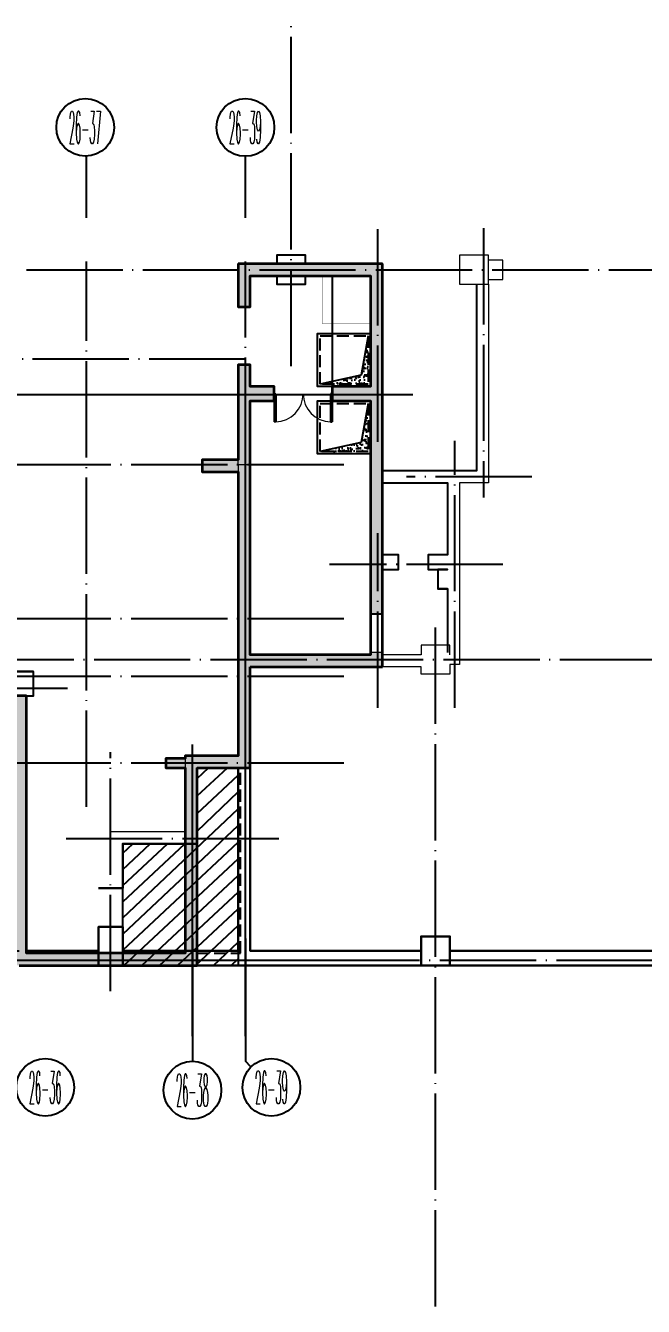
# Model space of a CAD drawing. Extents: x 115549 to 768939, y -502199 to 402497.
# Drawn here: x 334666 to 347502, y -422356 to -395750 of the extents above; entities that cross this region are included whole.
import ezdxf
from ezdxf.enums import TextEntityAlignment as Align

# ---------------------------------------------------------------- set-up
doc = ezdxf.new("R2010")
doc.units = 0
doc.header["$LTSCALE"] = 1000
doc.header["$MEASUREMENT"] = 0
for name, pattern in [('__DASH', [0.35, 0.25, -0.1]), ('DASH', [0.35, 0.25, -0.1]), ('DOTE', [2.4200000000000004, 2, -0.2, 0.02, -0.2])]:
    doc.linetypes.add(name, pattern=pattern)
for name, color, linetype in [('AXIS', 3, 'Continuous'), ('AXIS_TEXT', 7, 'Continuous'), ('COLUMN', 9, 'Continuous'), ('DOTE', 16, 'DOTE'), ('nuan', 6, 'Continuous'), ('人防集水坑', 6, 'Continuous'), ('人防－WINDOW', 4, 'Continuous')]:
    doc.layers.add(name, color=color, linetype=linetype)
for name, color, linetype, lineweight in [('renWALL', 8, 'Continuous', 9), ('WALL', 150, 'Continuous', 30), ('主楼剪力墙', 212, 'Continuous', 5), ('砼墙', 3, 'Continuous', 35)]:
    doc.layers.add(name, color=color, linetype=linetype, lineweight=lineweight)
doc.styles.add('_TCH_AXIS', font='COMPLEX', dxfattribs={"bigfont": 'GBCBIG'})
doc.styles.add('COMPLEX', font='COMPLEX')

# ---------------------------------------------------------------- blocks, each defined once
blk = doc.blocks.new('qiangzh3333')
at = {"layer": 'COLUMN', "color": 8}
for points in [[(503148651.0353454, 3697103396.178967), (503148651.0352707, 3697099521.19594), (503148200.5801384, 3697099521.19594), (503146700.5802074, 3697099521.19594), (503146700.58025, 3697101121.178965), (503146700.5803218, 3697103821.178967), (503145101.0466595, 3697103821.178967), (503145101.0466595, 3697103996.178967), (503144501.0466595, 3697103996.178967), (503144501.0466595, 3697103821.178968), (503143700.5804388, 3697103821.178968), (503143700.5804074, 3697102921.178977), (503143950.5804074, 3697102921.178969), (503143950.5804301, 3697103571.178968), (503144501.0466595, 3697103571.178968), (503144501.0466595, 3697103396.178967), (503145101.0466595, 3697103396.178967), (503145101.0466595, 3697103571.178967), (503146450.5803152, 3697103571.178967), (503146450.580254, 3697101271.178967), (503145650.580349, 3697101271.178968), (503145650.5803489, 3697100971.178968), (503146450.580246, 3697100971.178967), (503146450.5802041, 3697099396.195944), (503146450.5801555, 3697097571.195944), (503146450.5801461, 3697097221.178482), (503146450.5801282, 3697096546.178976), (503146700.5801282, 3697096546.178969), (503146700.5801421, 3697097071.178478), (503146700.5801528, 3697097471.178478), (503146700.5801528, 3697097471.19594), (503147030.8249812, 3697097471.19594), (503147030.8249812, 3697097771.19594), (503146700.5801608, 3697097771.19594), (503146700.5802007, 3697099271.19594), (503148050.5801376, 3697099271.19594), (503148050.5801283, 3697097771.19594), (503147650.8249812, 3697097771.19594), (503147650.8249812, 3697097471.19594), (503148050.5801259, 3697097471.19594), (503148050.5801259, 3697097471.178478), (503147850.5801435, 3697097471.178478), (503147850.5801435, 3697097071.178478), (503148050.580121, 3697097071.178478), (503148050.5801048, 3697095746.178967)], [(503140800.5802925, 3697089546.372493), (503139300.5681702, 3697089546.372493), (503139300.5681702, 3697092771.372493), (503139300.5681702, 3697094846.366467), (503139450.5681702, 3697094846.366467), (503139450.5681702, 3697095346.366467), (503139050.5681702, 3697095346.366467), (503139050.5681702, 3697094846.366467), (503139050.5681702, 3697092771.372493), (503139050.5681702, 3697089546.372493), (503139150.5799274, 3697089546.372493)], [(503147501.0466595, 3697089246.296155), (503148101.0466595, 3697089246.296155)]]:
    blk.add_lwpolyline(points, dxfattribs=at)
at = {"layer": 'renWALL', "color": 8}
for points in [[(503148901.0466596, 3697103396.178967), (503148901.0466593, 3697103996.178967), (503148301.0466595, 3697103996.178967), (503148301.0466595, 3697103396.178967), (503148901.0466595, 3697103396.178967), (503148901.0353454, 3697103396.178967), (503148901.0352659, 3697099271.19594), (503148300.5801376, 3697099271.19594), (503148300.5801271, 3697097571.195939), (503148300.5801228, 3697097221.178476), (503148300.5801017, 3697095496.178967), (503148101.0466595, 3697095496.178967), (503148101.0466595, 3697095296.178967), (503147501.0466595, 3697095296.178967), (503147501.0466595, 3697095446.178965), (503146605.2153237, 3697095446.178965)], [(503148901.0466595, 3697103496.178967), (503149201.0353444, 3697103496.178967), (503149201.0353444, 3697103896.178967), (503148901.0466595, 3697103896.178967)], [(503148101.0466595, 3697095695.712412), (503148101.0466595, 3697095896.178967), (503147501.0466595, 3697095896.178967), (503147501.0466595, 3697095696.178965), (503146700.5801056, 3697095696.178965), (503146700.5801069, 3697095746.178969), (503146450.5801069, 3697095746.178976), (503146450.5801056, 3697095696.178966), (503143950.5801781, 3697095696.178966), (503143950.5803157, 3697099646.366464), (503143700.5803157, 3697099646.366473), (503143700.5801728, 3697095546.178971), (503143700.5801049, 3697093596.372005), (503142600.5802926, 3697093596.372005), (503142600.5802926, 3697092021.372493), (503141050.5802943, 3697092021.372493), (503141050.5802938, 3697091346.372493)], [(503146600.5801029, 3697095446.178966), (503143950.5801694, 3697095446.178966), (503143950.5801001, 3697093459.372001)], [(503142600.5802926, 3697092671.372493), (503142600.5802926, 3697092871.372493)]]:
    blk.add_lwpolyline(points, dxfattribs=at)
blk.add_lwpolyline([(503144450.5803489, 3697100971.178968), (503143950.5803394, 3697100971.178968), (503143950.5802933, 3697099646.366463), (503143700.5802933, 3697099646.366472), (503143700.5803447, 3697101121.178973), (503143700.5803656, 3697101721.178977), (503143950.5803656, 3697101721.178969), (503143950.5803499, 3697101271.178968), (503144450.580349, 3697101271.178968)], close=True, dxfattribs=at)
at = {"layer": 'WALL', "color": 8}
for points in [[(503143950.5799358, 3697093459.372494), (503143950.5799358, 3697089546.372493), (503147501.0466595, 3697089546.372493)], [(503141300.5802925, 3697089546.372493), (503143700.5799358, 3697089546.372493), (503143700.5799358, 3697093346.372005), (503142850.5802926, 3697093346.372005), (503142850.5802926, 3697091771.372493), (503141300.5802942, 3697091771.372493), (503141300.5802935, 3697090846.372493), (503140800.5802935, 3697090846.372493)], [(503141300.5802922, 3697089246.372493), (503141300.5802929, 3697090046.372492), (503140800.5802928, 3697090046.372493), (503140800.5802922, 3697089246.372493)], [(503139150.5799274, 3697089246.372493), (503139200.5681702, 3697089246.372493), (503141050.5802925, 3697089246.372493), (503143850.5799358, 3697089246.372493), (503147501.0466595, 3697089246.372493), (503147501.0466595, 3697089246.296155), (503147501.0466595, 3697089846.296155), (503148101.0466595, 3697089846.296155), (503148101.0466595, 3697089246.296155), (503148101.0466595, 3697089246.372493), (503155601.038847, 3697089246.372493)], [(503148101.0466595, 3697089546.372493), (503155601.038847, 3697089546.372493), (503155601.038847, 3697089846.296155), (503156201.038847, 3697089846.296155), (503156201.038847, 3697089546.372493), (503163701.038847, 3697089546.372493)]]:
    blk.add_lwpolyline(points, dxfattribs=at)
blk = doc.blocks.new('zhuloujlqtiangchong')
at = {"layer": '主楼剪力墙'}
h = blk.add_hatch(color=253, dxfattribs=at)
h.dxf.hatch_style = 1
h.paths.add_polyline_path([(725221.7657497525, 570851.1728439331), (725221.7657497525, 571001.1728439331), (727321.7657497525, 571001.1728439331), (727321.7657497525, 571651.1728439331), (727121.7657497525, 571651.1728439331), (727121.7657497525, 571201.1728439331), (724921.7657497525, 571201.1728439331), (724921.7657497525, 570851.1728439331), (724921.7657497525, 570601.1728439331), (725221.7657497525, 570601.1728439331)], flags=17)
h.paths.add_polyline_path([(724921.7657497525, 576801.1728439331), (724921.7657497525, 576451.1728439331), (724921.7657497525, 575351.1728439331), (724521.7657497525, 575351.1728439331), (721771.7657497525, 575351.1728439331), (721271.7657497525, 575351.1728439331), (721271.7657497525, 575101.1728439331), (721621.7657497525, 575101.1728439331), (721621.7657497525, 573601.1728439331), (721871.7657497525, 573601.1728439331), (721871.7657497525, 575101.1728439331), (724521.7657497525, 575101.1728439331), (725171.7657497525, 575101.1728439331), (725171.7657497525, 576551.1728439331), (726371.7650676966, 576551.1728439331), (727071.7657497525, 576551.1664104462), (727071.7657497525, 574901.1728439331), (727321.7657497525, 574901.1728439331), (727321.7657497525, 576701.1650314331), (727321.7657497525, 577341.1650314331), (729921.7657497525, 577341.1650314331), (729921.7657497525, 576701.1650314331), (729921.7657497525, 574901.1728439331), (730171.7657497525, 574901.1728439331), (730171.7657497525, 576551.1664104462), (730871.7664318085, 576551.1728439331), (732071.7657497525, 576551.1728439331), (732071.7657497525, 575101.1728439331), (732721.7657497525, 575101.1728439331), (732721.7657497525, 575351.1728439331), (732321.7657497525, 575351.1728439331), (732321.7657497525, 576801.1728439331), (730871.7652866244, 576801.1728439331), (730171.7657497525, 576801.1664104462), (730171.7657497525, 577591.1650314331), (727071.7657497525, 577591.1650314331), (727071.7657497525, 576801.1664104462), (726371.7662128806, 576801.1728439331)], flags=17)
h.paths.add_polyline_path([(732321.7657497525, 570851.1728439331), (732321.7657497525, 571201.1728439331), (730821.7657497525, 571201.1728439331), (730121.7657497525, 571201.1728439331), (730121.7657497525, 571501.1728439331), (729921.7657497525, 571501.1728439331), (729921.7657497525, 571001.1728439331), (730821.7657497525, 571001.1728439331), (732021.7657497525, 571001.1728439331), (732021.7657497525, 570851.1728439331), (732021.7657497525, 570601.1728439331), (732321.7657497525, 570601.1728439331)], flags=17)
h.paths.add_polyline_path([(735621.7657497525, 575101.1728439331), (735971.7657497525, 575101.1728439331), (735971.7657497525, 575351.1728439331), (735371.7657497525, 575351.1728439331), (735371.7657497525, 573601.1728439331), (735621.7657497525, 573601.1728439331)], flags=17)
h.paths.add_polyline_path([(740621.7657497525, 570751.1728439331), (740621.7657497525, 569201.1728439331), (739621.7657497525, 569201.1728439331), (739621.7657497525, 568951.1728439331), (740721.7657497525, 568951.1728439331), (741821.7657497525, 568951.1728439331), (741821.7657497525, 569201.1728439331), (740821.7657497525, 569201.1728439331), (740821.7657497525, 570751.1728439331), (741021.7657497525, 570751.1728439331), (741021.7657497525, 570951.1728439331), (740721.7657497525, 570951.1728439331), (740421.7657497525, 570951.1728439331), (740421.7657497525, 570751.1728439331)], flags=17)
h.paths.add_polyline_path([(750621.7657497525, 571001.1728439331), (751521.7501247525, 571001.1728439331), (751521.7501247525, 571501.1728439331), (751321.7501247525, 571501.1728439331), (751321.7501247525, 571201.1728439331), (750621.7657497525, 571201.1728439331), (749121.7657497525, 571201.1728439331), (749121.7657497525, 570851.1728439331), (749121.7657497525, 570601.1728439331), (749421.7657497525, 570601.1728439331), (749421.7657497525, 570851.1728439331), (749421.7657497525, 571001.1728439331)], flags=17)
h.paths.add_polyline_path([(756521.7501247525, 570851.1728439331), (756521.7501247525, 571201.1728439331), (754321.7501247525, 571201.1728439331), (754321.7501247525, 571651.1728439331), (754121.7501247525, 571651.1728439331), (754121.7501247525, 571001.1728439331), (756221.7501247525, 571001.1728439331), (756221.7501247525, 570851.1728439331), (756221.7501247525, 570601.1728439331), (756521.7501247525, 570601.1728439331)], flags=17)
h.paths.add_polyline_path([(759821.7501247525, 575101.1728439331), (760171.7501247525, 575101.1728439331), (760171.7501247525, 575351.1728439331), (759571.7501247525, 575351.1728439331), (759571.7501247525, 573601.1728439331), (759821.7501247525, 573601.1728439331)], flags=17)
h.paths.add_polyline_path([(728746.7657497525, 567401.1728439331), (728496.7657497525, 567401.1728439331), (728496.7657497525, 569051.1728439331), (728021.7657497525, 569051.1728439331), (728021.7657497525, 569251.1728439331), (728621.7657497525, 569251.1728439331), (729221.7657497525, 569251.1728439331), (729221.7657497525, 569051.1728439331), (728746.7657497525, 569051.1728439331)], flags=17)
h.paths.add_polyline_path([(752946.7501247525, 567401.1728439331), (752696.7501247525, 567401.1728439331), (752696.7501247525, 569051.1728439331), (752221.7501247525, 569051.1728439331), (752221.7501247525, 569251.1728439331), (752821.7501247525, 569251.1728439331), (753421.7501247525, 569251.1728439331), (753421.7501247525, 569051.1728439331), (752946.7501247525, 569051.1728439331)], flags=17)
h.paths.add_polyline_path([(740596.7657497525, 575101.1728439331), (740596.7657497525, 573451.1728439331), (740846.7657497525, 573451.1728439331), (740846.7657497525, 575101.1728439331), (741621.7657497525, 575101.1728439331), (741621.7657497525, 575351.1728439331), (739821.7657497525, 575351.1728439331), (739821.7657497525, 575101.1728439331)], flags=17)
h.paths.add_polyline_path([(721721.7657497525, 564051.1728439331), (721721.7657497525, 565101.1728434563), (721321.7657497525, 565101.1728439331), (721321.7657497525, 570451.1728439331), (721071.7657497525, 570451.1728439331), (721071.7657497525, 565101.1728439331), (717771.7657497525, 565101.1728439331), (717771.7657497525, 568951.1728439331), (718171.7657497525, 568951.1728439331), (718171.7657497525, 569151.1728439331), (717771.7657497525, 569151.1728439331), (717771.7657497525, 569201.1728439331), (716671.7657497525, 569201.1728439331), (716671.7657497525, 575101.1728439331), (717421.7657497525, 575101.1728439331), (717421.7657497525, 575351.1728439331), (716421.7657497525, 575351.1728439331), (716421.7657497525, 568951.1728439331), (717521.7657497525, 568951.1728439331), (717521.7657497525, 564851.1728439331), (721521.7657497525, 564851.1728439331), (721521.7657497525, 564051.1728439331)])
h.paths.add_polyline_path([(767521.7657431364, 572150.9853448868), (767771.7657432556, 572150.9853453636), (767771.7657431364, 579425.9853415489), (764771.7784387469, 579425.9853463173), (764771.7784378529, 578525.9873070717), (765021.7784378529, 578525.9873070717), (765021.7784387469, 579175.9853463173), (767521.7657431364, 579175.9853415489), (767521.7657431364, 576875.9853415489), (766721.7794694304, 576875.9785981178), (766721.7794694304, 576575.9785981178), (767521.7657431364, 576575.9853415489)])
h.paths.add_polyline_path([(767771.765743196, 571350.9853448868), (767521.765743196, 571350.9853453636), (767521.7657431364, 571300.9853415489), (765021.7501247525, 571300.9853439331), (765021.7501247525, 576575.9853439331), (765521.7658061981, 576575.9872980118), (765521.7658061981, 576875.9872980118), (765021.7501247525, 576875.9853439331), (765021.7791209817, 577325.9786071777), (764771.7791209817, 577325.9786071777), (764771.7501247525, 576725.9853439331), (764771.7501247525, 575351.1728439331), (764021.7501247525, 575351.1728439331), (764021.7501247525, 575101.1728439331), (764771.7501247525, 575101.1728439331), (764771.7501247525, 569201.1728439331), (763671.7501247525, 569201.1728439331), (763671.7501247525, 569151.1728439331), (763271.7501247525, 569151.1728439331), (763271.7501247525, 568951.1728439331), (763671.7501247525, 568951.1728439331), (763671.7501247525, 565101.1728439331), (760371.7501247525, 565101.1728439331), (760371.7501247525, 570451.1728439331), (760121.7501247525, 570451.1728439331), (760121.7501247525, 565101.1728439331), (755921.7501247525, 565101.1728439331), (755921.7501247525, 568951.1728439331), (755671.7501247525, 568951.1728439331), (755671.7501247525, 565101.1728439331), (749971.7657497525, 565101.1728439331), (749971.7657497525, 568951.1728439331), (749721.7657497525, 568951.1728439331), (749721.7657497525, 565101.1728439331), (745521.7657497525, 565101.1728439331), (745521.7657497525, 570451.1728439331), (745271.7657497525, 570451.1728439331), (745271.7657497525, 565101.1728439331), (741921.7657497525, 565101.1728439331), (741921.7657497525, 566601.1728439331), (741721.7657497525, 566601.1728439331), (741721.7657497525, 565101.1728439331), (739721.7657497525, 565101.1728439331), (739721.7657497525, 566601.1728439331), (739521.7657497525, 566601.1728439331), (739521.7657497525, 565101.1728439331), (736171.7657497525, 565101.1728439331), (736171.7657497525, 570451.1728439331), (735921.7657497525, 570451.1728439331), (735921.7657497525, 565101.1728439331), (731721.7657497525, 565101.1728439331), (731721.7657497525, 568951.1728439331), (731471.7657497525, 568951.1728439331), (731471.7657497525, 565101.1728439331), (725771.7657497525, 565101.1728439331), (725771.7657497525, 568951.1728439331), (725521.7657497525, 568951.1728439331), (725521.7657497525, 565101.1728439331), (722721.7622470856, 565101.1728439331), (722721.7622470856, 564851.1728439331), (735521.7657497525, 564851.1728439331), (735521.7657497525, 564051.1728439331), (735721.7657497525, 564051.1728439331), (735721.7657497525, 564851.1728439331), (745721.7657497525, 564851.1728439331), (745721.7657497525, 564051.1728439331), (745921.7657497525, 564051.1728439331), (745921.7657497525, 564851.1728439331), (759721.7501247525, 564851.1728439331), (759721.7501247525, 564051.1728439331), (759921.7501247525, 564051.1728439331), (759921.7501247525, 564851.1728439331), (763921.7501247525, 564851.1728439331), (763921.7501247525, 568951.1728439331), (765021.7501247525, 568951.1728439331), (765021.7501247525, 571050.9853439331), (767771.7657431364, 571050.9853415489)])
h.paths.add_polyline_path([(750996.7579372525, 576801.1728439331), (750996.7579372525, 576551.1728439331), (751271.7501247525, 576551.1728439331), (751271.7501247525, 574901.1728439331), (751521.7501247525, 574901.1728439331), (751521.7501247525, 577341.1728439331), (754121.7501247525, 577341.1728439331), (754121.7501247525, 574901.1728439331), (754371.7501247525, 574901.1728439331), (754371.7501247525, 576551.1728439331), (756271.7501247525, 576551.1728439331), (756271.7501247525, 575101.1728439331), (756921.7501247525, 575101.1728439331), (756921.7501247525, 575351.1728439331), (756521.7501247525, 575351.1728439331), (756521.7501247525, 576801.1728439331), (754371.7501247525, 576801.1728439331), (754371.7501247525, 577591.1728439331), (751271.7501247525, 577591.1728439331), (751271.7501247525, 576801.1728439331)])
h.paths.add_polyline_path([(749796.7579372525, 576551.1728439331), (749796.7579372525, 576801.1728439331), (749121.7657497525, 576801.1728439331), (749121.7657497525, 575351.1728439331), (745471.7657497525, 575351.1728439331), (745471.7657497525, 575101.1728439331), (745821.7657497525, 575101.1728439331), (745821.7657497525, 573601.1728439331), (746071.7657497525, 573601.1728439331), (746071.7657497525, 575101.1728439331), (749371.7657497525, 575101.1728439331), (749371.7657497525, 576551.1728439331)])
blk = doc.blocks.new('$DorLib2D$00000002')
for p, q in [((-0.5, -5.684341886080802e-17), (-0.5000000000000007, 0.4875)), ((-0.4750000000000007, 0.4875), (-0.5000000000000007, 0.4875)), ((-0.475, -2.842170943040401e-17), (-0.4750000000000007, 0.4875)), ((0.475, -2.842170943040401e-17), (0.4750000000000007, 0.4875)), ((0.4750000000000007, 0.4875), (0.5000000000000007, 0.4875)), ((0.5, -5.684341886080802e-17), (0.5000000000000007, 0.4875)), ((-0.5, -5.684341886080802e-17), (-0.475, -2.842170943040401e-17)), ((0.5, -5.684341886080802e-17), (0.475, -2.842170943040401e-17))]:
    blk.add_line(p, q)
at = {"lineweight": 13}
for centre, start, end in [((-0.4875, -4.263256414560601e-17), 0, 88.53071641864632), ((0.4875, -4.263256414560601e-17), 91.4692835813537, 180)]:
    blk.add_arc(centre, 0.4875, start, end, dxfattribs=at)
blk = doc.blocks.new('asdfqwer')
at = {"ltscale": 10}
h = blk.add_hatch(dxfattribs=at)
h.set_pattern_fill('AR-SAND', color=6, scale=50, style=0)
h.set_pattern_definition([(37.50000000000001, (0, 0), (-4.000078239960125, 122.3533093323356), [0, -96.52, 0, -107.95, 0, -103.1875]), (7.499999999999999, (0, 0), (112.3808207845006, 179.2062751420885), [0, -52.07000000000001, 0, -86.995, 0, -33.3375]), (327.5, (-78.105, 0), (197.7480925603645, 0.3592961696364028), [0, -31.75, 0, -114.3, 0, -149.225]), (317.5, (-78.105, 0), (190.8891131180743, 55.73233081430404), [0, -15.875, 0, -74.92999999999999, 0, -85.725])])
h.paths.add_polyline_path([(477311.1162526845, 229083.757494817), (476311.1162526844, 229083.757494817), (476311.1162526844, 228083.7574948172), (476458.3371828603, 228897.4432301149)])
at = {"color": 6}
for p, q in [((476458.3371828604, 228897.4432301149), (477311.1162526845, 229083.757494817)), ((476311.1162526845, 228083.757494817), (476458.3371828604, 228897.4432301149))]:
    blk.add_line(p, q, dxfattribs=at)
blk.add_lwpolyline([(476261.1162526845, 229133.757494817), (477361.1162526845, 229133.757494817), (477361.1162526845, 228033.757494817), (476261.1162526845, 228033.757494817)], close=True, dxfattribs=at)
at = {"color": 6, "linetype": 'DASH'}
blk.add_lwpolyline([(476311.1162526845, 229083.757494817), (477311.1162526845, 229083.757494817), (477311.1162526845, 228083.757494817), (476311.1162526845, 228083.757494817)], close=True, dxfattribs=at)
blk = doc.blocks.new('_AXISO')
blk.add_circle((0, 0), 0.5)
at = {"layer": 'AXIS_TEXT', "style": 'COMPLEX', "width": 1.041666666666667}
blk.add_attdef('A', text='', height=0.56, dxfattribs=at).set_placement((-0.25, -0.28), (0.25, -0.28), align=Align.FIT)
blk = doc.blocks.new('26-1')
at = {"layer": 'AXIS'}
for p, q in [((806246.1968190284, 554031.8196871281), (806246.1968190284, 551482.9048749099)), ((807346.1964538894, 554031.8196871281), (807346.1964538894, 551482.9048749099)), ((807346.1964538894, 554031.8196871281), (807346.1964538894, 551483.2548071792)), ((806246.1968190302, 553021.2038516484), (806246.1968190284, 551482.9048748824)), ((807463.3537414148, 551365.9844564538), (807346.1964538898, 551483.1417439791))]:
    blk.add_line(p, q, dxfattribs=at)
ref = blk.add_blockref('_AXISO', (803187.6185404039, 550941.5965818792), dxfattribs=dict(at, xscale=1200, yscale=1200, zscale=1200))
ref.add_attrib('A', '26-36', dxfattribs={"layer": 'AXIS_TEXT', "height": 678.8225099390856, "style": '_TCH_AXIS', "width": 0.2121212121211388}).set_placement((802848.2072854345, 550602.1853269098), (803527.0297953733, 550602.1853269098), align=Align.FIT)
ref = blk.add_blockref('_AXISO', (806246.1968190284, 550882.9048748824), dxfattribs=dict(at, xscale=1200, yscale=1200, zscale=1200))
ref.add_attrib('A', '26-38', dxfattribs={"layer": 'AXIS_TEXT', "height": 678.8225099390856, "style": '_TCH_AXIS', "width": 0.2121212121211388}).set_placement((805906.7855640589, 550543.493619913), (806585.6080739978, 550543.493619913), align=Align.FIT)
ref = blk.add_blockref('_AXISO', (807887.6178101264, 550941.7203877413), dxfattribs=dict(at, xscale=1200, yscale=1200, zscale=1200))
ref.add_attrib('A', '26-39', dxfattribs={"layer": 'AXIS_TEXT', "height": 678.8225099390856, "style": '_TCH_AXIS', "width": 0.2121212121211388}).set_placement((807548.206555157, 550602.3091327719), (808227.0290650958, 550602.3091327719), align=Align.FIT)
blk = doc.blocks.new('gangjinhunningtuqiang')
at = {"layer": '砼墙', "color": 8}
for p, q in [((767771.7657431364, 579425.9853415489), (764771.7784387469, 579425.9853463173)), ((764771.7784387469, 579425.9853463173), (764771.7784378529, 578525.9873070717)), ((767771.7657431364, 576725.9853415489), (767771.7657431364, 579425.9853415489)), ((765021.7784378529, 578525.9873070717), (764771.7784378529, 578525.9873070717)), ((767771.7657431364, 571050.9853415489), (767771.7657431364, 576725.9853415489)), ((765021.7501247525, 570851.1728439331), (765021.7501247525, 571050.9853439331)), ((765021.7501247525, 571050.9853439331), (767771.7657431364, 571050.9853415489)), ((765021.7501247525, 568951.1728439331), (765021.7501247525, 570851.1728439331)), ((760371.7501247525, 570451.1728439331), (760121.7501247525, 570451.1728439331)), ((763921.7501247525, 568751.1728439331), (763921.7501247525, 568951.1728439331)), ((763921.7501247525, 568951.1728439331), (765021.7501247525, 568951.1728439331)), ((763921.7501247525, 566601.1728439331), (763921.7501247525, 568751.1728439331)), ((763921.7501247525, 564851.1728439331), (763921.7501247525, 566601.1728439331)), ((760221.7501247525, 564851.1728439331), (760721.7501247525, 564851.1728439331)), ((760721.7501247525, 564851.1728439331), (763321.7501247525, 564851.1728439331)), ((763321.7501247525, 564851.1728439331), (763921.7501247525, 564851.1728439331))]:
    blk.add_line(p, q, dxfattribs=at)
blk.add_lwpolyline([(765021.7784378529, 578525.9873070717), (765021.7784387469, 579175.9853463173), (767521.7657431364, 579175.9853415489), (767521.7657431364, 576875.9853415489), (766721.7794694304, 576875.9785981178), (766721.7794694304, 576575.9785981178), (767521.7657431364, 576575.9853415489), (767521.7657431364, 571300.9853415489), (765021.7501247525, 571300.9853439331), (765021.7501247525, 575251.1728439331), (765021.7501247525, 576575.9853439331), (765521.7658061981, 576575.9872980118), (765521.7658061981, 576875.9872980118), (765021.7501247525, 576875.9853439331), (765021.7791209817, 577325.9786071777), (764771.7791209817, 577325.9786071777), (764771.7501247525, 576725.9853439331), (764771.7501247525, 575351.1728439331), (764021.7501247525, 575351.1728439331), (764021.7501247525, 575101.1728439331), (764771.7501247525, 575101.1728439331), (764771.7501247525, 571200.9853439331), (764771.7501247525, 570851.1728439331), (764771.7501247525, 569201.1728439331), (763671.7501247525, 569201.1728439331), (763671.7501247525, 569151.1728439331), (763271.7501247525, 569151.1728439331), (763271.7501247525, 568951.1728439331), (763671.7501247525, 568951.1728439331), (763671.7501247525, 568751.1728439331), (763671.7501247525, 566601.1728439331), (763671.7501247525, 565101.1728439331), (763321.7501247525, 565101.1728439331), (760721.7501247525, 565101.1728439331), (760371.7501247525, 565101.1728439331), (760371.7501247525, 566601.1728439331), (760371.7501247525, 569051.1728439331), (760371.7501247525, 570451.1728439331)], dxfattribs=at)
blk = doc.blocks.new('saaaa')
at = {"layer": 'COLUMN', "color": 8}
for p, q in [((504811389.3863711, 3696164618.3162), (504811389.3863397, 3696163718.316209)), ((504812189.8525918, 3696164618.3162), (504811389.3863711, 3696164618.3162)), ((504812789.8525918, 3696164793.316199), (504812189.8525918, 3696164793.316199)), ((504812189.8525918, 3696164793.316199), (504812189.8525918, 3696164618.3162)), ((504812789.8525918, 3696164618.316199), (504812789.8525918, 3696164793.316199)), ((504814389.3862541, 3696164618.316199), (504812789.8525918, 3696164618.316199)), ((504814389.3861822, 3696161918.316196), (504814389.3862541, 3696164618.316199)), ((504811639.3863397, 3696163718.316201), (504811639.3863624, 3696164368.3162)), ((504811639.3863624, 3696164368.3162), (504812189.8525918, 3696164368.3162)), ((504812189.8525918, 3696164368.3162), (504812189.8525918, 3696164193.316199)), ((504812789.8525918, 3696164193.316199), (504812789.8525918, 3696164368.316199)), ((504812789.8525918, 3696164368.316199), (504814139.3862475, 3696164368.316199)), ((504814139.3862475, 3696164368.316199), (504814139.3861862, 3696162068.316199)), ((504812189.8525918, 3696164193.316199), (504812789.8525918, 3696164193.316199)), ((504816339.8412777, 3696164193.316199), (504816339.841203, 3696160318.333172)), ((504811389.3863397, 3696163718.316209), (504811639.3863397, 3696163718.316201)), ((504814139.3861862, 3696162068.316199), (504813339.3862813, 3696162068.3162)), ((504813339.3862813, 3696162068.3162), (504813339.3862812, 3696161768.3162)), ((504813339.3862812, 3696161768.3162), (504814139.3861783, 3696161768.316199)), ((504814139.3861783, 3696161768.316199), (504814139.3861364, 3696160193.333176)), ((504814389.3861397, 3696160318.333172), (504814389.3861822, 3696161918.316196)), ((504814139.3861364, 3696160193.333176), (504814139.3860878, 3696158368.333176)), ((504815889.3860707, 3696160318.333172), (504814389.3861397, 3696160318.333172)), ((504816339.841203, 3696160318.333172), (504815889.3860707, 3696160318.333172)), ((504814389.3860931, 3696158568.333172), (504814389.386133, 3696160068.333172)), ((504814389.386133, 3696160068.333172), (504815739.3860699, 3696160068.333172)), ((504815739.3860699, 3696160068.333172), (504815739.3860606, 3696158568.333172)), ((504814719.6309134, 3696158568.333172), (504814389.3860931, 3696158568.333172)), ((504814719.6309134, 3696158268.333172), (504814719.6309134, 3696158568.333172)), ((504815739.3860606, 3696158568.333172), (504815339.6309134, 3696158568.333172)), ((504815339.6309134, 3696158568.333172), (504815339.6309134, 3696158268.333172)), ((504814139.3860878, 3696158368.333176), (504814139.3860784, 3696158018.315713)), ((504814389.3860851, 3696158268.31571), (504814389.3860851, 3696158268.333172)), ((504814389.3860851, 3696158268.333172), (504814719.6309134, 3696158268.333172)), ((504814389.3860744, 3696157868.31571), (504814389.3860851, 3696158268.31571)), ((504815339.6309134, 3696158268.333172), (504815739.3860582, 3696158268.333172)), ((504815739.3860582, 3696158268.31571), (504815539.3860758, 3696158268.31571)), ((504815539.3860758, 3696158268.31571), (504815539.3860758, 3696157868.31571)), ((504815739.3860582, 3696158268.333172), (504815739.3860582, 3696158268.31571)), ((504814139.3860784, 3696158018.315713), (504814139.3860605, 3696157343.316207)), ((504814389.3860605, 3696157343.316201), (504814389.3860744, 3696157868.31571)), ((504815539.3860758, 3696157868.31571), (504815739.3860533, 3696157868.31571)), ((504815739.3860533, 3696157868.31571), (504815739.3860371, 3696156543.316199)), ((504814139.3860605, 3696157343.316207), (504814389.3860605, 3696157343.316201)), ((504807139.3741025, 3696156143.503699), (504806739.3741025, 3696156143.503699)), ((504807139.3741025, 3696155643.503699), (504807139.3741025, 3696156143.503699)), ((504806989.3741025, 3696153568.509725), (504806989.3741025, 3696155643.503699)), ((504806989.3741025, 3696155643.503699), (504807139.3741025, 3696155643.503699)), ((504806989.3741025, 3696150343.509725), (504806989.3741025, 3696153568.509725)), ((504808489.3862247, 3696150343.509725), (504806989.3741025, 3696150343.509725)), ((504815189.8525918, 3696150043.433387), (504815789.8525918, 3696150043.433387))]:
    blk.add_line(p, q, dxfattribs=at)
at = {"layer": 'renWALL', "color": 8}
for p, q in [((504816589.8525916, 3696164793.316199), (504815989.8525918, 3696164793.316199)), ((504815989.8525918, 3696164793.316199), (504815989.8525918, 3696164193.316199)), ((504816589.8525919, 3696164193.316199), (504816589.8525916, 3696164793.316199)), ((504816889.8412767, 3696164693.316199), (504816589.8525918, 3696164693.316199)), ((504816889.8412767, 3696164293.316199), (504816889.8412767, 3696164693.316199)), ((504815989.8525918, 3696164193.316199), (504816589.8525918, 3696164193.316199)), ((504816589.8412777, 3696164193.316199), (504816589.8411982, 3696160068.333172)), ((504816589.8525918, 3696164193.316199), (504816589.8412777, 3696164193.316199)), ((504816589.8525918, 3696164293.316199), (504816889.8412767, 3696164293.316199)), ((504811389.386277, 3696161918.316205), (504811389.3862979, 3696162518.316209)), ((504811389.3862979, 3696162518.316209), (504811639.3862979, 3696162518.316201)), ((504811639.3862979, 3696162518.316201), (504811639.3862822, 3696162068.3162)), ((504811639.3862822, 3696162068.3162), (504812139.3862813, 3696162068.3162)), ((504812139.3862813, 3696162068.3162), (504812139.3862812, 3696161768.3162)), ((504811389.3862256, 3696160443.503704), (504811389.386277, 3696161918.316205)), ((504811639.3862717, 3696161768.3162), (504811639.3862256, 3696160443.503695)), ((504812139.3862812, 3696161768.3162), (504811639.3862717, 3696161768.3162)), ((504811389.386248, 3696160443.503705), (504811389.3861051, 3696156343.316203)), ((504811639.386248, 3696160443.503696), (504811389.386248, 3696160443.503705)), ((504811639.3862256, 3696160443.503695), (504811389.3862256, 3696160443.503704)), ((504811639.3861104, 3696156493.316198), (504811639.386248, 3696160443.503696)), ((504816589.8411982, 3696160068.333172), (504815989.3860699, 3696160068.333172)), ((504815989.3860699, 3696160068.333172), (504815989.3860593, 3696158368.33317)), ((504815989.3860593, 3696158368.33317), (504815989.3860551, 3696158018.315708)), ((504815989.3860551, 3696158018.315708), (504815989.386034, 3696156293.316199)), ((504815789.8525918, 3696156693.316199), (504815189.8525918, 3696156693.316199)), ((504815189.8525918, 3696156693.316199), (504815189.8525918, 3696156493.316196)), ((504815789.8525918, 3696156492.849644), (504815789.8525918, 3696156693.316199)), ((504814139.3860379, 3696156493.316198), (504811639.3861104, 3696156493.316198)), ((504814389.3860392, 3696156543.316201), (504814139.3860392, 3696156543.316207)), ((504814139.3860392, 3696156543.316207), (504814139.3860379, 3696156493.316198)), ((504814389.3860379, 3696156493.316196), (504814389.3860392, 3696156543.316201)), ((504815189.8525918, 3696156493.316196), (504814389.3860379, 3696156493.316196)), ((504811389.3861051, 3696156343.316203), (504811389.3860372, 3696154393.509236)), ((504811639.3861017, 3696156243.316198), (504811639.3860324, 3696154256.509233)), ((504814289.3860351, 3696156243.316198), (504811639.3861017, 3696156243.316198)), ((504815189.8525918, 3696156243.316196), (504814294.021256, 3696156243.316196)), ((504815189.8525918, 3696156093.316199), (504815189.8525918, 3696156243.316196)), ((504815789.8525918, 3696156093.316199), (504815189.8525918, 3696156093.316199)), ((504815989.386034, 3696156293.316199), (504815789.8525918, 3696156293.316199)), ((504815789.8525918, 3696156293.316199), (504815789.8525918, 3696156093.316199)), ((504811389.3860372, 3696154393.509236), (504810289.3862249, 3696154393.509236)), ((504810289.3862249, 3696154393.509236), (504810289.3862249, 3696152818.509725)), ((504810289.3862249, 3696153468.509725), (504810289.3862249, 3696153668.509725)), ((504810289.3862249, 3696152818.509725), (504808739.3862266, 3696152818.509725)), ((504808739.3862266, 3696152818.509725), (504808739.3862261, 3696152143.509725))]:
    blk.add_line(p, q, dxfattribs=at)
at = {"layer": 'WALL', "color": 8}
for p, q in [((504811639.3858681, 3696154255.773397), (504811639.3858681, 3696150342.773396)), ((504811389.3858681, 3696154142.772908), (504810539.3862249, 3696154142.772908)), ((504810539.3862249, 3696154142.772908), (504810539.3862249, 3696152567.773396)), ((504811389.3858681, 3696150342.773396), (504811389.3858681, 3696154142.772908)), ((504810539.3862249, 3696152567.773396), (504808989.3862265, 3696152567.773397)), ((504808989.3862265, 3696152567.773397), (504808989.3862258, 3696151642.773396)), ((504808989.3862258, 3696151642.773396), (504808489.3862258, 3696151642.773397)), ((504808989.3862252, 3696150842.773396), (504808489.3862251, 3696150842.773396)), ((504808489.3862251, 3696150842.773396), (504808489.3862245, 3696150042.773396)), ((504808989.3862245, 3696150042.773396), (504808989.3862252, 3696150842.773396)), ((504815189.8525918, 3696150042.697059), (504815189.8525918, 3696150642.697059)), ((504815189.8525918, 3696150642.697059), (504815789.8525918, 3696150642.697059)), ((504815789.8525918, 3696150642.697059), (504815789.8525918, 3696150042.697059)), ((504808989.3862247, 3696150342.773396), (504811389.3858681, 3696150342.773396)), ((504811639.3858681, 3696150342.773396), (504815189.8525918, 3696150342.773396)), ((504815789.8525918, 3696150342.773396), (504823289.8447793, 3696150342.773396)), ((504806889.3741025, 3696150042.773396), (504808739.3862247, 3696150042.773396)), ((504808739.3862247, 3696150042.773396), (504811539.3858681, 3696150042.773396)), ((504811539.3858681, 3696150042.773396), (504815189.8525918, 3696150042.773396)), ((504815189.8525918, 3696150042.773396), (504815189.8525918, 3696150042.697059)), ((504815789.8525918, 3696150042.697059), (504815789.8525918, 3696150042.773396)), ((504815789.8525918, 3696150042.773396), (504823289.8447793, 3696150042.773396))]:
    blk.add_line(p, q, dxfattribs=at)
blk = doc.blocks.new('26-2')
at = {"layer": 'AXIS'}
for p, q in [((804046.1964538693, 585929.1013045311), (804046.1964538693, 587209.7434926033)), ((804046.1964538693, 585929.1013050079), (804046.1964538693, 587209.7434926033)), ((804046.1964538693, 585929.1013045311), (804046.1964538693, 587209.7434926033)), ((807346.196453929, 585929.1013045311), (807346.1964538693, 587209.7434926033)), ((807346.196453929, 585929.1013045311), (807346.1964538693, 587209.7434926033)), ((807346.1969823837, 585929.1013050079), (807346.1969824433, 587209.7434926033))]:
    blk.add_line(p, q, dxfattribs=at)
ref = blk.add_blockref('_AXISO', (804018.5243566036, 587810.701821804), dxfattribs=dict(at, xscale=1200, yscale=1200, zscale=1200))
ref.add_attrib('A', '26-37', dxfattribs={"layer": 'AXIS_TEXT', "height": 678.8225099390856, "style": '_TCH_AXIS', "width": 0.2121212121228848}).set_placement((803679.1131016016, 587471.2905669212), (804357.935611546, 587471.2905669212), align=Align.FIT)
ref = blk.add_blockref('_AXISO', (807346.1964538693, 587809.7434926033), dxfattribs=dict(at, xscale=1200, yscale=1200, zscale=1200))
ref.add_attrib('A', '26-39', dxfattribs={"layer": 'AXIS_TEXT', "height": 678.8225099390856, "style": '_TCH_AXIS', "width": 0.2121212121228848}).set_placement((807006.7851989269, 587470.3322377205), (807685.6077088714, 587470.3322377205), align=Align.FIT)
blk = doc.blocks.new('26-5')
at = {"layer": 'DOTE', "color": 8}
for p, q in [((804046.1964538693, 569051.3297433853), (804046.1964538097, 580383.1529426575)), ((807346.1964538693, 564285.6533493996), (807346.1964538693, 580383.1529431343)), ((809390.7284748554, 577609.7434940338), (756580.6530063152, 577609.743493557)), ((809390.7284748554, 576159.7434940338), (756580.6530063152, 576159.7434945107)), ((809390.7284748554, 572959.7413601875), (756580.6530063152, 572959.7413601875)), ((809390.7284748554, 571759.7413601875), (756580.6530063152, 571759.7413606644)), ((806246.1968190074, 564285.6533493996), (806246.1968190074, 570344.1805105209)), ((809390.7284748554, 569959.7434940338), (756580.6530063152, 569959.743493557)), ((809390.7284748554, 565859.743493557), (756580.6530063152, 565859.7434940338))]:
    blk.add_line(p, q, dxfattribs=at)

msp = doc.modelspace()

# ---------------------------------------------------------------- hatches: boundary and pattern name
h = msp.add_hatch()
h.set_pattern_fill('ANSI31', color=256, scale=150, style=0)
h.set_pattern_definition([(45, (-502804617.7348283, -3697004517.997187), (-168.3798022700466, 168.3798022700466), [])])
h.paths.add_polyline_path([(339082.8451075444, -411171.630719469), (339082.8451075444, -415271.6246941547), (336682.845464159, -415271.630719469), (336682.8454648147, -412746.6246936779), (338232.8454643378, -412746.6246941547), (338232.8333419452, -411171.625182436)])

# ---------------------------------------------------------------- linework, layer by layer
at = {"color": 2, "const_width": 10}
msp.add_lwpolyline([(340832.8489603291, -401946.818219469), (340832.8489603291, -400946.818219469), (341832.8489603291, -400946.818219469), (341832.8489603291, -401946.818219469)], close=True, dxfattribs=at)
msp.add_lwpolyline([(341032.8455206642, -403246.8182189922), (341832.8454868684, -403246.8182189922), (341832.8454868684, -400946.818219469), (341032.8455206642, -400946.818219469)], close=True)
msp.add_lwpolyline([(339082.8451075444, -411171.630719469), (339082.8451075444, -415271.6246941547), (336682.845464159, -415271.630719469), (336682.8454648147, -412746.6246936779), (338232.8454643378, -412746.6246941547), (338232.8333419452, -411171.625182436), (339082.8451075444, -411171.630719469)])
at = {"layer": 'DOTE', "color": 1}
for p, q in [((340183.3005161176, -402821.818219469), (340183.3005161176, -308021.8283446293)), ((344183.3004400025, -399958.8982885341), (344183.3004400025, -405555.5273330669)), ((225783.3005161176, -400821.818219469), (681174.4027883897, -400821.818219469)), ((339231.8450991402, -402681.624693201), (298881.9657246957, -402681.624693201)), ((339231.8450991402, -415958.6246941547), (339231.8450991402, -402668.624693201)), ((342710.5428426156, -403421.624693201), (298881.9657246957, -403421.624693201)), ((343183.3005161176, -422356.4703486423), (343183.3005161176, -408205.5517719249)), ((393747.4517077098, -408921.818219469), (225783.3005161176, -408921.818219469)), ((338132.8454642782, -415971.6246941547), (338132.8454642782, -410687.1876767139)), ((388833.3703906427, -415171.6904266338), (281483.3005161176, -415171.6904266338))]:
    msp.add_line(p, q, dxfattribs=at)
at = {"layer": 'DOTE'}
for p, q in [((341982.8453950176, -404396.8182218532), (341982.8454875241, -399958.8982885341)), ((343582.8452623377, -409921.8182208996), (343582.8453067432, -404372.7620275478)), ((345183.3004400621, -405121.8012474041), (342582.8453100214, -405121.8012469272)), ((341982.845247973, -409921.8182223301), (341982.8453444729, -406296.8187048893)), ((344582.8452987561, -406946.8012469272), (340983.1334735046, -406946.8012469272)), ((335532.8450991998, -409521.6246941547), (332082.8450991998, -409521.6246941547)), ((336432.8454648743, -415808.8881037693), (336432.8454667816, -410845.4873526554)), ((339926.4874225149, -412646.6246941547), (335482.8454659472, -412646.6246936779))]:
    msp.add_line(p, q, dxfattribs=at)
at = {"layer": 'nuan', "linetype": '__DASH'}
msp.add_lwpolyline([(339132.8451075444, -411171.625182436), (338232.8454642782, -411171.625182436), (338232.8454642782, -415021.6251819591), (339132.8451075444, -415021.6251819591)], close=True, dxfattribs=at)

# ---------------------------------------------------------------- block references
for name, p in [('saaaa', (-504472306.5407606, -3696565314.398091)), ('26-5', (-468113.3513547292, -981031.3681872349)), ('26-1', (-468114.3534354081, -968747.7330782871))]:
    msp.add_blockref(name, p)
at = {"layer": 'DOTE', "color": 8}
msp.add_blockref('26-2', (-468113.3513547292, -985673.9806607227), dxfattribs=at)
at = {"layer": 'renWALL', "color": 8}
msp.add_blockref('qiangzh3333', (-502804617.7348283, -3697504517.997187), dxfattribs=at)
at = {"layer": '人防集水坑', "linetype": 'Continuous', "rotation": 180}
for p in [(818093.9616783152, -174113.0607245426), (818093.9616703282, -175513.0607245426)]:
    msp.add_blockref('asdfqwer', p, dxfattribs=at)
at = {"layer": '人防－WINDOW', "xscale": 1200, "yscale": 1200, "zscale": 1200, "rotation": 179.9999999828476}
msp.add_blockref('$DorLib2D$00000002', (340432.8458858023, -403396.8182189922), dxfattribs=at)
at = {"layer": '砼墙', "color": 3}
msp.add_blockref('zhuloujlqtiangchong', (-425688.9167828073, -980122.8035634022), dxfattribs=at)
at = {"layer": '砼墙'}
msp.add_blockref('gangjinhunningtuqiang', (-425688.9167828073, -980122.8035634022), dxfattribs=at)

doc.saveas('drawing.dxf')
